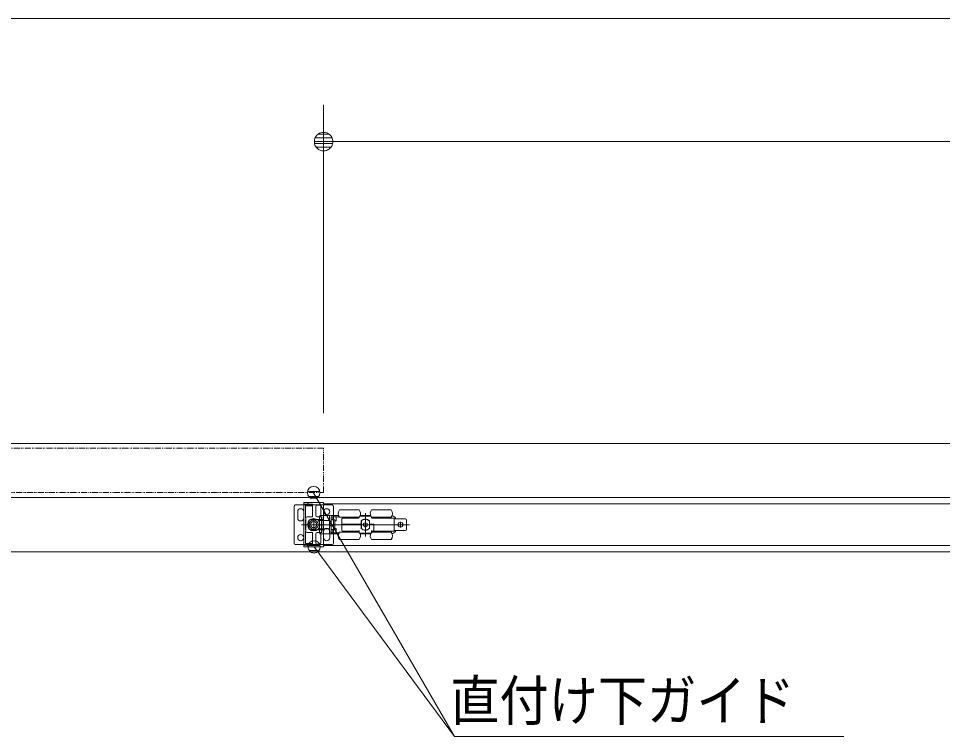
# Model space of a CAD drawing. Units: millimetres, scale not verified. Extents: x -6062 to 6062, y -3045 to 3045.
# Drawn here: x -4535 to -3785, y 1056 to 1639 of the extents above; entities that cross this region are included whole.
import ezdxf
from ezdxf.enums import TextEntityAlignment as Align

# ---------------------------------------------------------------- set-up
doc = ezdxf.new("R2010")
doc.units = ezdxf.units.MM
doc.header["$LTSCALE"] = 20
doc.linetypes.add('DOUBLE_CHAIN1', pattern=[8.8, 5, -1, 0.6, -0.6, 0.6, -1])
for name, color, linetype, lineweight in [('0-1_3一般', 7, 'Continuous', 9), ('0-2_2寸法-3', 7, 'Continuous', 9), ('0-3_2寸法-1', 7, 'Continuous', 9), ('0-4_0', 7, 'Continuous', 9)]:
    doc.layers.add(name, color=color, linetype=linetype, lineweight=lineweight)
doc.styles.add('ＭＳ ゴシック', font='')
doc.styles.get('ＭＳ ゴシック').set_extended_font_data('MS Gothic')

# ---------------------------------------------------------------- blocks, each defined once
blk = doc.blocks.new('_Dot')
at = {"layer": '0-4_0'}
for p, q in [((-10, 0), (-20, 0)), ((9.78, 2), (-9.78, 2)), ((7.99, 6), (-7.99, 6)), ((9.16, -3.98), (-9.16, -3.98)), ((6, -7.98), (-6, -7.98))]:
    blk.add_line(p, q, dxfattribs=at)
for points in [[(10, 0), (9.92, 1.25), (9.69, 2.49), (9.3, 3.68), (8.76, 4.82), (8.09, 5.88), (7.29, 6.85), (6.37, 7.71), (5.36, 8.44), (4.26, 9.05), (3.09, 9.51), (1.87, 9.82), (0.63, 9.98), (-0.63, 9.98), (-1.87, 9.82), (-3.09, 9.51), (-4.26, 9.05), (-5.36, 8.44), (-6.37, 7.71), (-7.29, 6.85), (-8.09, 5.88), (-8.76, 4.82), (-9.3, 3.68), (-9.69, 2.49), (-9.92, 1.25), (-10, 0), (0, 0)], [(-10, 0), (-9.92, -1.25), (-9.69, -2.49), (-9.3, -3.68), (-8.76, -4.82), (-8.09, -5.88), (-7.29, -6.85), (-6.37, -7.71), (-5.36, -8.44), (-4.26, -9.05), (-3.09, -9.51), (-1.87, -9.82), (-0.63, -9.98), (0.63, -9.98), (1.87, -9.82), (3.09, -9.51), (4.26, -9.05), (5.36, -8.44), (6.37, -7.71), (7.29, -6.85), (8.09, -5.88), (8.76, -4.82), (9.3, -3.68), (9.69, -2.49), (9.92, -1.25), (10, 0), (0, 0)]]:
    blk.add_lwpolyline(points, close=True, dxfattribs=at)
blk = doc.blocks.new('グループ-4')
at = {"layer": '0-1_3一般'}
for p, q in [((-73990, 25876.9), (21350, 25876.9)), ((-73990, 24996.9), (21350, 24996.9)), ((-73990, 24996.9), (21350, 24996.9)), ((-50320, 24910.9), (-50320, 24890.9)), ((-50314, 24916.9), (-50004, 24916.9)), ((-50002, 24908.9), (-50002, 24640.9)), ((-50000, 24912.9), (-50000, 24912.3)), ((-50480, 24256.9), (-50480, 24856.9)), ((-50460, 24876.9), (-49860, 24876.9)), ((-50420, 24716.9), (-50420, 24766.9)), ((-50320, 24890.9), (-50271, 24890.9)), ((-50320, 24886.9), (-50320, 24226.9)), ((-50270, 24886.9), (-50320, 24886.9)), ((-50296, 24666.9), (-50296, 24856.9)), ((-50290, 24862.9), (-50188, 24862.9)), ((-50233.1, 24882.9), (-50255, 24895.5)), ((-50243.4, 24890.9), (-50186, 24890.9)), ((-50224, 24882.9), (-50233.1, 24882.9)), ((-50186.8, 24875.8), (-50220.1, 24882.5)), ((-50182, 24868.9), (-50182, 24870)), ((-50180, 24767.9), (-50174, 24773.9)), ((-50180, 24691.9), (-50180, 24767.9)), ((-50124, 24705.9), (-50124, 24852.9)), ((-50066, 24872.9), (-50104, 24872.9)), ((-50046, 24779.9), (-50046, 24852.9)), ((-50040, 24773.9), (-50046, 24779.9)), ((-50046, 24767.9), (-50040, 24773.9)), ((-50046, 24705.9), (-50046, 24767.9)), ((-49840, 24856.9), (-49840, 24256.9)), ((-49422, 24796.9), (-49742, 24796.9)), ((-48902, 24796.9), (-49222, 24796.9)), ((-50420, 24666.9), (-50420, 24716.9)), ((-50290, 24666.9), (-50296, 24666.9)), ((-50296, 24636.9), (-50290, 24636.9)), ((-50296, 24476.9), (-50296, 24636.9)), ((-50290, 24636.9), (-50290, 24666.9)), ((-50288, 24665.9), (-50288, 24447.9)), ((-50186, 24685.9), (-50268, 24685.9)), ((-50238, 24621.9), (-50238, 24491.9)), ((-50160, 24474.4), (-50160, 24639.4)), ((-50066, 24685.9), (-50104, 24685.9)), ((-50064, 24671.9), (-50064, 24681.9)), ((-50064, 24636.9), (-50064, 24671.9)), ((-50064, 24626.9), (-50064, 24636.9)), ((-50032, 24626.9), (-50064, 24626.9)), ((-50064, 24626.9), (-50064, 24486.9)), ((-50062, 24682.9), (-50062, 24706.9)), ((-50062, 24706.9), (-50002, 24706.9)), ((-50062, 24682.9), (-50028, 24682.9)), ((-50028, 24681.9), (-50032, 24681.9)), ((-50032, 24636.9), (-50032, 24671.9)), ((-50032, 24636.9), (-50032, 24626.9)), ((-50032, 24626.9), (-50032, 24486.9)), ((-50028, 24682.9), (-50028, 24626.9)), ((-50002, 24626.9), (-50028, 24626.9)), ((-50028, 24626.9), (-50028, 24486.9)), ((-50006, 24636.9), (-50008, 24636.9)), ((-50002, 24626.9), (-50002, 24706.9)), ((-49922, 24706.9), (-50002, 24706.9)), ((-50002, 24626.2), (-50002, 24626.9)), ((-49922, 24626.2), (-50002, 24626.2)), ((-49922, 24706.9), (-49902, 24706.9)), ((-49902, 24706.9), (-49902, 24641.7)), ((-49757.4, 24706.9), (-49902, 24706.9)), ((-49902, 24641.7), (-49902, 24472)), ((-49902, 24641), (-49902, 24641.7)), ((-49878, 24686.9), (-49878, 24634.9)), ((-49878, 24634.9), (-49830.8, 24634.9)), ((-49878, 24632.2), (-49878, 24634.9)), ((-49878, 24629.7), (-49878, 24632.2)), ((-49878, 24484), (-49878, 24629.7)), ((-49830.8, 24634.9), (-49824, 24634.9)), ((-49818, 24628.9), (-49818, 24484.9)), ((-49818, 24616.9), (-49798, 24616.9)), ((-49798, 24686.9), (-49798, 24616.9)), ((-49422, 24676.9), (-49742, 24676.9)), ((-49702, 24566.9), (-49702, 24652.9)), ((-49692, 24662.9), (-49432, 24662.9)), ((-49658, 24676.9), (-49658, 24662.9)), ((-49506, 24662.9), (-49506, 24676.9)), ((-49502, 24662.9), (-49502, 24676.9)), ((-49422, 24672.9), (-49422, 24686.9)), ((-49412, 24696.9), (-49232, 24696.9)), ((-49406.6, 24706.9), (-49237.4, 24706.9)), ((-49385.5, 24495.9), (-49385.5, 24617.9)), ((-49357, 24697.1), (-49357, 24696.9)), ((-49351.5, 24697.1), (-49351.5, 24696.9)), ((-49349.8, 24696.9), (-49349.8, 24697.1)), ((-49336.7, 24697.1), (-49336.7, 24696.9)), ((-49328.3, 24696.9), (-49328.3, 24697.1)), ((-49322, 24745.7), (-49322, 24365.7)), ((-49312.4, 24697.1), (-49312.4, 24696.9)), ((-49305.8, 24697.1), (-49305.8, 24696.9)), ((-49304, 24696.9), (-49304, 24697.1)), ((-49296.7, 24696.9), (-49296.7, 24697.1)), ((-49256, 24566.9), (-49256, 24618.1)), ((-49222, 24686.9), (-49222, 24672.9)), ((-48902, 24676.9), (-49222, 24676.9)), ((-49212, 24662.9), (-48852, 24662.9)), ((-49138, 24676.9), (-49138, 24662.9)), ((-48986, 24662.9), (-48986, 24676.9)), ((-48887.8, 24703.3), (-48882.6, 24702)), ((-48852, 24662.9), (-48852, 24450.9)), ((-48832, 24649.9), (-48852, 24649.9)), ((-48672, 24649.9), (-48832, 24649.9)), ((-48652, 24629.9), (-48652, 24483.9)), ((-50360.4, 24556.9), (-50240.4, 24556.9)), ((-50329.5, 24556.9), (-50174, 24556.9)), ((-50290, 24476.9), (-50296, 24476.9)), ((-50290, 24446.9), (-50290, 24476.9)), ((-50242.5, 24556.9), (-50077.5, 24556.9)), ((-50012, 24471.9), (-50218, 24471.9)), ((-48794, 24556.9), (-50094, 24556.9)), ((-50064, 24476.9), (-50064, 24486.9)), ((-50064, 24441.9), (-50064, 24476.9)), ((-50032, 24441.9), (-50032, 24476.9)), ((-50028, 24486.9), (-50028, 24430.9)), ((-50002, 24486.9), (-50028, 24486.9)), ((-50012, 24472.9), (-50012, 24471.9)), ((-50006, 24476.9), (-50008, 24476.9)), ((-50002, 24487.6), (-49922, 24487.6)), ((-50002, 24486.9), (-50002, 24487.6)), ((-50002, 24406.9), (-50002, 24486.9)), ((-50002, 24204.9), (-50002, 24472.9)), ((-49878, 24576.9), (-49902, 24576.9)), ((-49878, 24536.9), (-49902, 24536.9)), ((-49902, 24472.7), (-49902, 24472)), ((-49878, 24481.5), (-49878, 24484)), ((-49878, 24478.9), (-49878, 24426.9)), ((-49848, 24478.9), (-49848, 24426.9)), ((-49824, 24478.9), (-49830.8, 24478.9)), ((-49798, 24496.9), (-49818, 24496.9)), ((-49798, 24496.9), (-49798, 24426.9)), ((-49692, 24566.9), (-49702, 24566.9)), ((-49702, 24556.9), (-49702, 24566.9)), ((-49388, 24556.9), (-49692, 24556.9)), ((-49422, 24426.9), (-49422, 24460.9)), ((-49398, 24566.9), (-49398, 24556.9)), ((-49388, 24556.9), (-49388, 24495.7)), ((-49385.5, 24556.9), (-49388, 24556.9)), ((-49351, 24573.6), (-49349, 24574.8)), ((-49351, 24571.3), (-49351, 24573.6)), ((-49351, 24571.3), (-49351, 24542.4)), ((-49351, 24540.1), (-49351, 24542.4)), ((-49349, 24539), (-49351, 24540.1)), ((-49324, 24589.2), (-49349, 24574.8)), ((-49349, 24539), (-49324, 24524.6)), ((-49324, 24589.2), (-49322, 24590.4)), ((-49322, 24523.4), (-49324, 24524.6)), ((-49322, 24590.4), (-49320, 24589.2)), ((-49320, 24524.6), (-49322, 24523.4)), ((-49295, 24574.8), (-49320, 24589.2)), ((-49320, 24524.6), (-49295, 24539)), ((-49295, 24574.8), (-49293, 24573.6)), ((-49293, 24540.1), (-49295, 24539)), ((-49293, 24573.6), (-49293, 24571.3)), ((-49293, 24542.4), (-49293, 24571.3)), ((-49293, 24542.4), (-49293, 24540.1)), ((-49256, 24495.7), (-49256, 24556.9)), ((-49192, 24556.9), (-49256, 24556.9)), ((-49255.5, 24566.9), (-49255.5, 24556.9)), ((-49246, 24566.9), (-49246, 24556.9)), ((-49222, 24426.9), (-49222, 24460.9)), ((-49192, 24556.9), (-49182, 24556.9)), ((-48832, 24463.9), (-48852, 24463.9)), ((-48672, 24463.9), (-48832, 24463.9)), ((-48706, 24556.9), (-48794, 24556.9)), ((-48750, 24600.9), (-48750, 24512.9)), ((-48706, 24556.9), (-48606, 24556.9)), ((-50296, 24446.9), (-50290, 24446.9)), ((-50296, 24256.9), (-50296, 24446.9)), ((-50186, 24427.9), (-50268, 24427.9)), ((-50180, 24421.9), (-50180, 24345.9)), ((-50174, 24339.9), (-50180, 24345.9)), ((-50180, 24333.9), (-50174, 24339.9)), ((-50180, 24333.9), (-50180, 24228.9)), ((-50124, 24407.9), (-50124, 24260.9)), ((-50066, 24427.9), (-50104, 24427.9)), ((-50062, 24406.9), (-50062, 24430.9)), ((-50028, 24430.9), (-50062, 24430.9)), ((-50062, 24406.9), (-50002, 24406.9)), ((-50046, 24407.9), (-50046, 24345.9)), ((-50040, 24339.9), (-50046, 24345.9)), ((-50046, 24333.9), (-50040, 24339.9)), ((-50046, 24333.9), (-50046, 24260.9)), ((-50032, 24441.9), (-50032, 24431.9)), ((-50028, 24431.9), (-50032, 24431.9)), ((-49922, 24406.9), (-50002, 24406.9)), ((-50000, 24396.9), (-50000, 24446.9)), ((-50000, 24346.9), (-50000, 24396.9)), ((-49757.4, 24406.9), (-49902, 24406.9)), ((-49900, 24396.9), (-49900, 24446.9)), ((-49900, 24346.9), (-49900, 24396.9)), ((-49878, 24426.9), (-49848, 24426.9)), ((-49848, 24426.9), (-49798, 24426.9)), ((-49798, 24426.9), (-49748.6, 24426.9)), ((-49742, 24436.9), (-49422, 24436.9)), ((-49742, 24316.9), (-49422, 24316.9)), ((-49422, 24450.9), (-49692, 24450.9)), ((-49658, 24450.9), (-49658, 24436.9)), ((-49506, 24436.9), (-49506, 24450.9)), ((-49502, 24436.9), (-49502, 24450.9)), ((-49431.6, 24450.8), (-49432, 24450.9)), ((-49422, 24420.1), (-49422, 24426.9)), ((-49421.7, 24419.9), (-49422, 24420.1)), ((-49408.8, 24416.9), (-49410.3, 24416.9)), ((-49235.2, 24416.9), (-49408.8, 24416.9)), ((-49237.4, 24406.9), (-49406.6, 24406.9)), ((-49233.7, 24416.9), (-49235.2, 24416.9)), ((-49222.3, 24419.9), (-49222, 24420.1)), ((-49182, 24450.9), (-49222, 24450.9)), ((-49222, 24436.9), (-48902, 24436.9)), ((-49222, 24426.9), (-49222, 24420.1)), ((-49222, 24316.9), (-48902, 24316.9)), ((-49212.4, 24450.8), (-49212, 24450.9)), ((-49138, 24450.9), (-49138, 24436.9)), ((-48986, 24436.9), (-48986, 24450.9)), ((-48882.6, 24411.7), (-48887.8, 24410.4)), ((-49860, 24236.9), (-50460, 24236.9)), ((-50320, 24226.9), (-50270, 24226.9)), ((-50314, 24196.9), (-50004, 24196.9)), ((-50188, 24250.9), (-50290, 24250.9)), ((-50255, 24218.2), (-50233.1, 24230.9)), ((-50243.4, 24222.9), (-50186, 24222.9)), ((-50233.1, 24230.9), (-50224, 24230.9)), ((-50220.1, 24231.3), (-50186.8, 24237.9)), ((-50182, 24243.8), (-50182, 24244.9)), ((-50066, 24240.9), (-50104, 24240.9)), ((-50000, 24200.9), (-50000, 24201.4)), ((-73990, 24116.9), (21350, 24116.9))]:
    blk.add_line(p, q, dxfattribs=at)
at = {"layer": '0-1_3一般', "linetype": 'DOUBLE_CHAIN1'}
blk.add_lwpolyline([(-74000, 25076.9), (-50000, 25076.9), (-50000, 25796.9), (-74000, 25796.9)], dxfattribs=at)
at = {"layer": '0-1_3一般'}
for points in [[(-50320, 24666.9), (-50320, 24716.9), (-50320, 24766.9)], [(-50174, 24773.9), (-50180, 24779.9), (-50180, 24884.9)], [(-50012, 24640.9), (-50012, 24641.9), (-50218, 24641.9)], [(-50064, 24681.9), (-50032, 24681.9), (-50032, 24671.9)], [(-49922, 24626.2), (-49921.3, 24626.2), (-49920.6, 24626.3), (-49919.9, 24626.4), (-49919.2, 24626.5), (-49918.6, 24626.6), (-49917.9, 24626.8), (-49917.2, 24627), (-49916.5, 24627.1), (-49915.8, 24627.3), (-49915.2, 24627.6), (-49914.5, 24627.8), (-49913.8, 24628), (-49913.2, 24628.3), (-49912.5, 24628.6), (-49911.8, 24628.9), (-49911.2, 24629.2), (-49910.5, 24629.6), (-49909.8, 24629.9), (-49909.2, 24630.3), (-49908.5, 24630.7), (-49907.9, 24631.1), (-49907.3, 24631.6), (-49906.7, 24632), (-49906.2, 24632.5), (-49905.7, 24632.9), (-49905.2, 24633.4), (-49904.8, 24633.9), (-49904.4, 24634.4), (-49904, 24635), (-49903.6, 24635.5), (-49903.3, 24636.1), (-49903.1, 24636.6), (-49902.8, 24637.2), (-49902.6, 24637.8), (-49902.4, 24638.4), (-49902.3, 24639.1), (-49902.2, 24639.7), (-49902.1, 24640.4), (-49902, 24641)], [(-49878, 24686.9), (-49848, 24686.9), (-49848, 24634.9)], [(-49848, 24686.9), (-49798, 24686.9), (-49748.6, 24686.9)], [(-49388, 24618.1), (-49388, 24566.9), (-49692, 24566.9)], [(-50064, 24486.9), (-50032, 24486.9), (-50032, 24476.9)], [(-49922, 24487.6), (-49921.3, 24487.5), (-49920.6, 24487.5), (-49919.9, 24487.4), (-49919.2, 24487.3), (-49918.6, 24487.1), (-49917.9, 24487), (-49917.2, 24486.8), (-49916.5, 24486.6), (-49915.8, 24486.4), (-49915.2, 24486.2), (-49914.5, 24486), (-49913.8, 24485.7), (-49913.2, 24485.4), (-49912.5, 24485.2), (-49911.8, 24484.8), (-49911.2, 24484.5), (-49910.5, 24484.2), (-49909.8, 24483.8), (-49909.2, 24483.4), (-49908.5, 24483), (-49907.9, 24482.6), (-49907.3, 24482.2), (-49906.7, 24481.8), (-49906.2, 24481.3), (-49905.7, 24480.8), (-49905.2, 24480.3), (-49904.8, 24479.8), (-49904.4, 24479.3), (-49904, 24478.8), (-49903.6, 24478.3), (-49903.3, 24477.7), (-49903.1, 24477.1), (-49902.8, 24476.5), (-49902.6, 24475.9), (-49902.4, 24475.3), (-49902.3, 24474.7), (-49902.2, 24474.1), (-49902.1, 24473.4), (-49902, 24472.7)], [(-49902, 24472), (-49902, 24406.9), (-49922, 24406.9)], [(-49830.8, 24478.9), (-49878, 24478.9), (-49878, 24481.5)], [(-49702, 24460.9), (-49702, 24556.9), (-49692, 24556.9)], [(-49182, 24460.9), (-49182, 24566.9), (-49256, 24566.9)], [(-48852, 24450.9), (-49182, 24450.9), (-49182, 24460.9)], [(-50032, 24431.9), (-50064, 24431.9), (-50064, 24441.9)], [(-49422, 24440.9), (-49422.1, 24441.3), (-49422.1, 24441.7), (-49422.2, 24442), (-49422.3, 24442.4), (-49422.4, 24442.8), (-49422.5, 24443.1), (-49422.6, 24443.5), (-49422.8, 24443.8), (-49422.9, 24444.2), (-49423.1, 24444.5), (-49423.2, 24444.9), (-49423.4, 24445.2), (-49423.6, 24445.5), (-49423.8, 24445.8), (-49424, 24446.1), (-49424.2, 24446.4), (-49424.5, 24446.7), (-49424.7, 24447), (-49425, 24447.3), (-49425.3, 24447.6), (-49425.6, 24447.9), (-49425.8, 24448.2), (-49426.1, 24448.4), (-49426.4, 24448.6), (-49426.7, 24448.9), (-49427.1, 24449.1), (-49427.4, 24449.3), (-49427.7, 24449.5), (-49428, 24449.7), (-49428.4, 24449.8), (-49428.7, 24450), (-49429, 24450.1), (-49429.4, 24450.3), (-49429.7, 24450.4), (-49430.1, 24450.5), (-49430.5, 24450.6), (-49430.8, 24450.7), (-49431.2, 24450.8), (-49431.6, 24450.8)], [(-49408.8, 24416.9), (-49409.1, 24416.9), (-49409.5, 24416.9), (-49409.8, 24416.9), (-49410.2, 24417), (-49410.5, 24417), (-49410.8, 24417), (-49411.2, 24417), (-49411.5, 24417.1), (-49411.9, 24417.1), (-49412.2, 24417.2), (-49412.5, 24417.2), (-49412.9, 24417.3), (-49413.2, 24417.3), (-49413.6, 24417.4), (-49413.9, 24417.4), (-49414.2, 24417.5), (-49414.6, 24417.5), (-49414.9, 24417.6), (-49415.2, 24417.7), (-49415.6, 24417.8), (-49415.9, 24417.8), (-49416.2, 24417.9), (-49416.6, 24418), (-49416.9, 24418.1), (-49417.2, 24418.2), (-49417.6, 24418.3), (-49417.9, 24418.4), (-49418.2, 24418.5), (-49418.5, 24418.6), (-49418.9, 24418.7), (-49419.2, 24418.8), (-49419.5, 24419), (-49419.8, 24419.1), (-49420.1, 24419.2), (-49420.4, 24419.4), (-49420.8, 24419.5), (-49421.1, 24419.6), (-49421.4, 24419.8), (-49421.7, 24419.9)], [(-49235.2, 24416.9), (-49234.9, 24416.9), (-49234.5, 24416.9), (-49234.2, 24416.9), (-49233.8, 24417), (-49233.5, 24417), (-49233.2, 24417), (-49232.8, 24417), (-49232.5, 24417.1), (-49232.1, 24417.1), (-49231.8, 24417.2), (-49231.5, 24417.2), (-49231.1, 24417.3), (-49230.8, 24417.3), (-49230.4, 24417.4), (-49230.1, 24417.4), (-49229.8, 24417.5), (-49229.4, 24417.5), (-49229.1, 24417.6), (-49228.8, 24417.7), (-49228.4, 24417.8), (-49228.1, 24417.8), (-49227.8, 24417.9), (-49227.4, 24418), (-49227.1, 24418.1), (-49226.8, 24418.2), (-49226.4, 24418.3), (-49226.1, 24418.4), (-49225.8, 24418.5), (-49225.5, 24418.6), (-49225.1, 24418.7), (-49224.8, 24418.8), (-49224.5, 24419), (-49224.2, 24419.1), (-49223.9, 24419.2), (-49223.6, 24419.4), (-49223.2, 24419.5), (-49222.9, 24419.6), (-49222.6, 24419.8), (-49222.3, 24419.9)], [(-49222, 24440.9), (-49221.9, 24441.3), (-49221.9, 24441.7), (-49221.8, 24442), (-49221.7, 24442.4), (-49221.6, 24442.8), (-49221.5, 24443.1), (-49221.4, 24443.5), (-49221.2, 24443.8), (-49221.1, 24444.2), (-49220.9, 24444.5), (-49220.8, 24444.9), (-49220.6, 24445.2), (-49220.4, 24445.5), (-49220.2, 24445.8), (-49220, 24446.1), (-49219.8, 24446.4), (-49219.5, 24446.7), (-49219.3, 24447), (-49219, 24447.3), (-49218.7, 24447.6), (-49218.4, 24447.9), (-49218.2, 24448.2), (-49217.9, 24448.4), (-49217.6, 24448.6), (-49217.3, 24448.9), (-49216.9, 24449.1), (-49216.6, 24449.3), (-49216.3, 24449.5), (-49216, 24449.7), (-49215.6, 24449.8), (-49215.3, 24450), (-49215, 24450.1), (-49214.6, 24450.3), (-49214.3, 24450.4), (-49213.9, 24450.5), (-49213.5, 24450.6), (-49213.2, 24450.7), (-49212.8, 24450.8), (-49212.4, 24450.8)], [(-50320, 24202.9), (-50320, 24222.9), (-50271, 24222.9)]]:
    blk.add_lwpolyline(points, dxfattribs=at)
blk.add_lwpolyline([(-26638, 24216.9), (-50002, 24216.9), (-50002, 24896.9), (-26638, 24896.9)], close=True, dxfattribs=at)
for centre, radius in [((-49950, 24766.9), 50), ((-50160, 24556.9), 100), ((-50160, 24556.9), 75), ((-50160, 24556.9), 50), ((-48750, 24556.9), 40), ((-50370, 24346.9), 50)]:
    blk.add_circle(centre, radius, dxfattribs=at)
for centre, radius, start, end in [((-50314, 24910.9), 6, 90, 180), ((-50004, 24912.9), 4, 0, 90), ((-50004, 24912.3), 4, 300, 0), ((-50460, 24856.9), 20, 90, 180), ((-50370, 24766.9), 50, 0, 180), ((-50290, 24856.9), 6, 90, 180), ((-50271, 24894.9), 4, 270, 326.25101), ((-50260, 24886.9), 10, 60, 180), ((-50256, 24884.9), 14, 25.37693, 146.25101), ((-50224, 24862.9), 20, 78.69007, 90), ((-50188, 24868.9), 6, 270, 0), ((-50188, 24870), 6, 0, 78.69007), ((-50186, 24884.9), 6, 0, 90), ((-50104, 24852.9), 20, 90, 180), ((-50066, 24852.9), 20, 0, 90), ((-49860, 24856.9), 20, 0, 90), ((-49662, 24736.9), 100, 143.1301, 216.8699), ((-49502, 24736.9), 100, 336.42182, 36.8699), ((-49142, 24736.9), 100, 143.1301, 203.57818), ((-48982, 24736.9), 100, 323.1301, 36.8699), ((-50370, 24666.9), 50, 180, 0), ((-50268, 24665.9), 20, 90, 180), ((-50218, 24621.9), 20, 90, 180), ((-50186, 24691.9), 6, 270, 0), ((-50104, 24705.9), 20, 180, 270), ((-50066, 24705.9), 20, 270, 0), ((-50008, 24640.9), 4, 180, 270), ((-50006, 24640.9), 4, 270, 0), ((-49824, 24628.9), 6, 0, 90), ((-49692, 24652.9), 10, 90, 180), ((-49432, 24672.9), 10, 270, 0), ((-49412, 24686.9), 10, 90, 180), ((-49322, 24556.9), 90, 42.83343, 137.16657), ((-49322, 24556.9), 88, 40.86657, 136.1402), ((-49232, 24686.9), 10, 0, 90), ((-49212, 24672.9), 10, 180, 270), ((-48902, 24624.4), 80, 69.44395, 75.96376), ((-48902, 24624.4), 80, 18.55872, 69.44395), ((-48672, 24629.9), 20, 0, 90), ((-50218, 24491.9), 20, 180, 270), ((-50008, 24472.9), 4, 90, 180), ((-50006, 24472.9), 4, 0, 90), ((-49950, 24446.9), 50, 0, 180), ((-49824, 24484.9), 6, 270, 0), ((-49692, 24460.9), 10, 180, 270), ((-49322, 24556.9), 90, 222.83343, 317.16657), ((-49322, 24556.9), 88, 223.8598, 319.13343), ((-49347, 24571.3), 4, 120, 180), ((-49347, 24542.4), 4, 180, 240), ((-49322, 24585.8), 4, 60, 120), ((-49322, 24528), 4, 240, 300), ((-49297, 24571.3), 4, 0, 60), ((-49297, 24542.4), 4, 300, 0), ((-48902, 24489.3), 80, 290.55605, 341.44128), ((-48672, 24483.9), 20, 270, 0), ((-50268, 24447.9), 20, 180, 270), ((-50186, 24421.9), 6, 0, 90), ((-50104, 24407.9), 20, 90, 180), ((-50066, 24407.9), 20, 0, 90), ((-49950, 24346.9), 50, 180, 0), ((-49662, 24376.9), 100, 143.1301, 216.8699), ((-49502, 24376.9), 100, 323.1301, 24.27374), ((-49142, 24376.9), 100, 155.72568, 216.8699), ((-48982, 24376.9), 100, 323.1301, 36.8699), ((-48902, 24489.3), 80, 284.03624, 290.55605), ((-50460, 24256.9), 20, 180, 270), ((-50314, 24202.9), 6, 180, 270), ((-50290, 24256.9), 6, 180, 270), ((-50271, 24218.9), 4, 33.74899, 90), ((-50260, 24226.9), 10, 180, 300), ((-50256, 24228.9), 14, 213.74899, 334.62307), ((-50224, 24250.9), 20, 270, 281.30993), ((-50188, 24244.9), 6, 0, 90), ((-50188, 24243.8), 6, 281.30993, 0), ((-50186, 24228.9), 6, 270, 0), ((-50104, 24260.9), 20, 180, 270), ((-50066, 24260.9), 20, 270, 0), ((-50004, 24200.9), 4, 270, 0), ((-50004, 24201.4), 4, 0, 60), ((-49860, 24256.9), 20, 270, 0)]:
    blk.add_arc(centre, radius, start, end, dxfattribs=at)
blk = doc.blocks.new('グループ-5')
at = {"layer": '0-1_3一般'}
blk.add_blockref('グループ-4', (0, 0), dxfattribs=at)

msp = doc.modelspace()

# ---------------------------------------------------------------- linework, layer by layer
at = {"layer": '0-2_2寸法-3'}
for p, q in [((-4290.65, 1254.84), (-4300.45, 1254.84)), ((-4295.36, 1258.84), (-4295.74, 1258.84)), ((-4295.36, 1258.84), (-4295.74, 1258.84)), ((-4291.55, 1250.84), (-4299.55, 1250.84)), ((-4290.35, 1210.84), (-4300.15, 1210.84)), ((-4295.06, 1214.84), (-4295.44, 1214.84)), ((-4295.06, 1214.84), (-4295.44, 1214.84)), ((-4295.25, 1209.84), (-4181.23, 1055.84)), ((-4291.25, 1206.84), (-4299.25, 1206.84))]:
    msp.add_line(p, q, dxfattribs=at)
msp.add_lwpolyline([(-4295.55, 1253.84), (-4181.23, 1055.84), (-3865.22, 1055.84)], dxfattribs=at)
for centre in [(-4295.55, 1253.84), (-4295.55, 1253.84), (-4295.25, 1209.84), (-4295.25, 1209.84)]:
    msp.add_circle(centre, 5.01, dxfattribs=at)
at = {"layer": '0-3_2寸法-1'}
for p, q in [((-734.51, 1638.86), (-5472.49, 1638.86)), ((-4287.5, 1318.34), (-4287.5, 1568.86)), ((-1934.51, 1538.86), (-4272.49, 1538.86))]:
    msp.add_line(p, q, dxfattribs=at)

# ---------------------------------------------------------------- block references
at = {"layer": '0-1_3一般', "xscale": 0.05, "yscale": 0.05}
msp.add_blockref('グループ-5', (-1787.5, 0), dxfattribs=at)
at = {"layer": '0-3_2寸法-1', "xscale": 0.7503418, "yscale": 0.7503418, "rotation": 180}
msp.add_blockref('_Dot', (-4287.5, 1538.86), dxfattribs=at)

# ---------------------------------------------------------------- texts
at = {"layer": '0-2_2寸法-3', "style": 'ＭＳ ゴシック', "width": 0.9}
msp.add_text('直付け下ガイド', height=32.55, dxfattribs=at).set_placement((-4184.68, 1059.02), align=Align.BOTTOM_LEFT)

doc.saveas('drawing.dxf')
